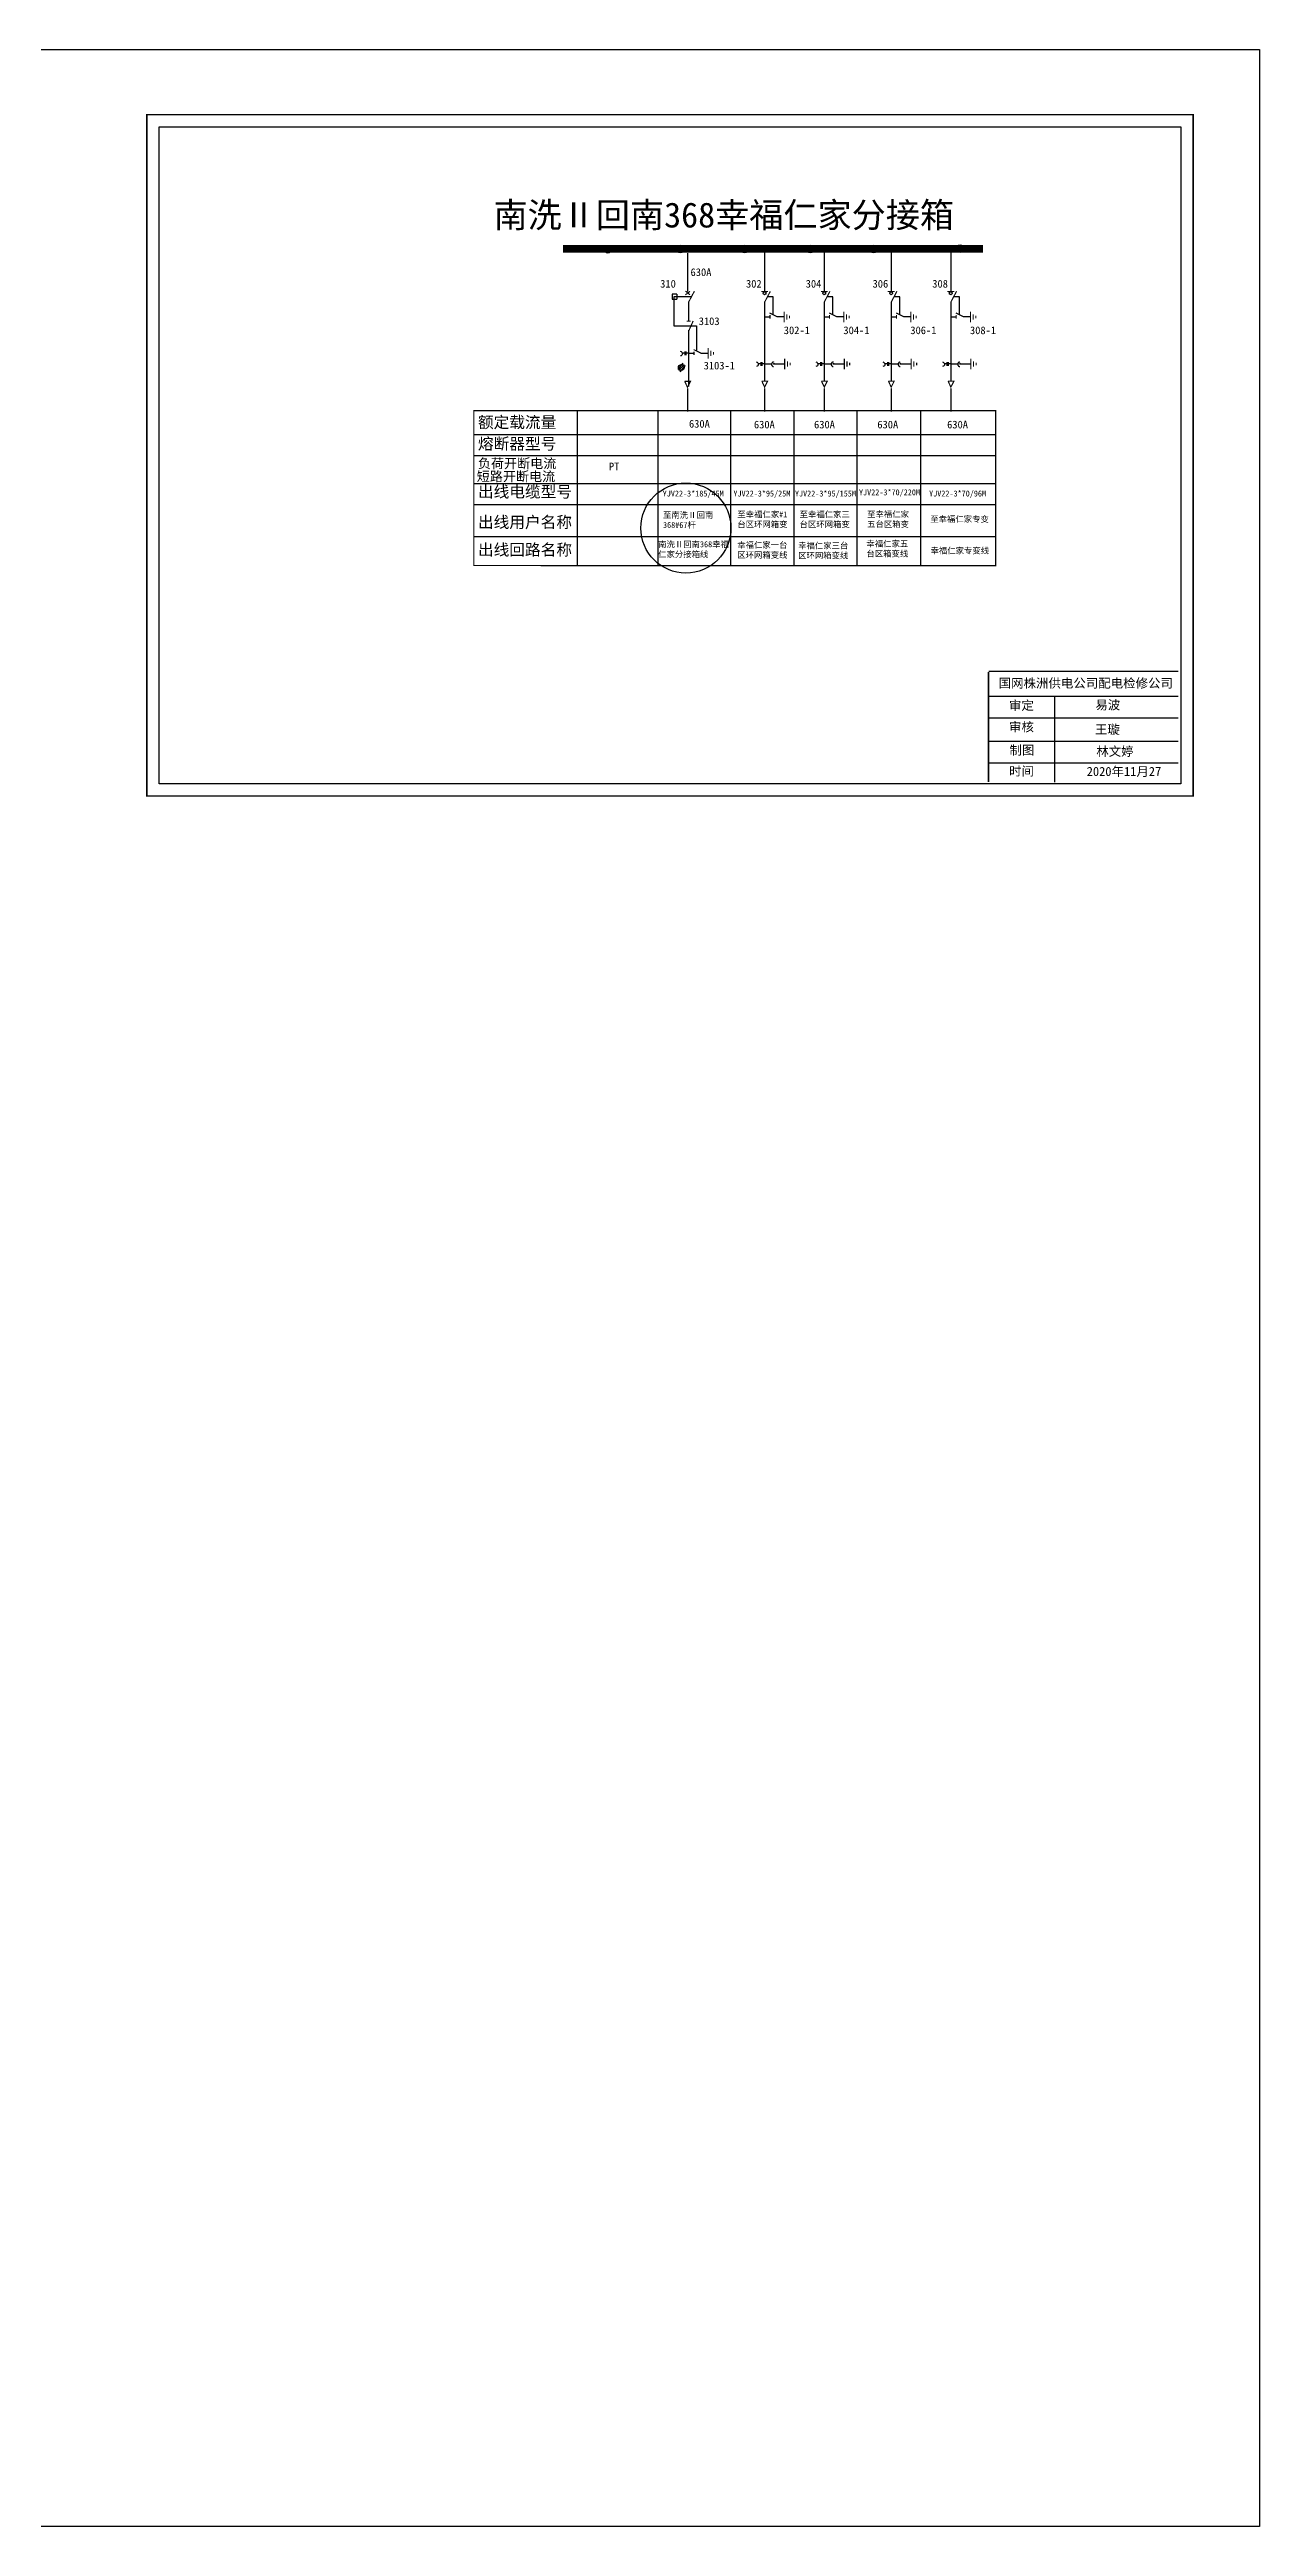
# Model space of a CAD drawing. Extents: x -194 to 226, y -192 to 105.
# Drawn here: x 80.7 to 225.8, y -191.9 to 105.1 of the extents above; entities that cross this region are included whole.
import ezdxf

# ---------------------------------------------------------------- set-up
doc = ezdxf.new("R2010")
doc.units = 0
doc.header["$LTSCALE"] = 0.774411
doc.linetypes.add('ACAD_ISO02W100', pattern=[15, 12, -3])
doc.linetypes.add('CENTER', pattern=[50.8, 31.75, -6.35, 6.35, -6.35])
doc.layers.get('0').update_dxf_attribs({"linetype": 'CONTINUOUS'})
doc.styles.add('HZ', font='')
doc.styles.get("Standard").update_dxf_attribs({"font": '', "height": 2.5})
doc.styles.add('字体', font='', dxfattribs={"height": 2.5})
doc.styles.get('HZ').set_extended_font_data('楷体_GB2312')
doc.styles.get('Standard').set_extended_font_data('SimSun')
doc.styles.get('字体').set_extended_font_data('SimSun')

# ---------------------------------------------------------------- blocks, each defined once
blk = doc.blocks.new('JD')
for points in [[(-2, 0.2), (-2, -0.2), (2, 0.2), (2, -0.2)], [(1, -1.2), (1, -0.8), (-1, -1.2), (-1, -0.8)], [(-0.5, -1.8), (-0.5, -2.2), (0.5, -1.8), (0.5, -2.2)]]:
    blk.add_trace(points)

msp = doc.modelspace()

# ---------------------------------------------------------------- linework, layer by layer
at = {"color": 0}
msp.add_line((-194.22, 105.09), (225.78, 105.09), dxfattribs=at)
for p, q in [((225.78, 105.09), (225.78, -191.91)), ((157.18, 80.68), (157.18, 76.06)), ((166.43, 80.7), (166.43, 76.08)), ((173.58, 80.7), (173.58, 76.08)), ((181.61, 80.7), (181.61, 76.08)), ((188.76, 80.7), (188.76, 76.08)), ((155.36, 75.77), (155.36, 75.16)), ((155.36, 75.16), (155.91, 75.16)), ((155.91, 75.77), (155.91, 75.16)), ((157.32, 74.84), (157.32, 72.56)), ((166.43, 74.83), (166.43, 65.36)), ((173.58, 74.83), (173.58, 65.36)), ((181.61, 74.83), (181.61, 65.36)), ((188.76, 74.83), (188.76, 65.36)), ((157.32, 71.42), (157.32, 64.69)), ((166.43, 73.04), (167.07, 73.04)), ((167.9, 73.06), (168.76, 73.06)), ((173.58, 73.04), (174.22, 73.04)), ((175.05, 73.06), (175.92, 73.06)), ((181.61, 73.04), (182.25, 73.04)), ((183.08, 73.06), (183.94, 73.06)), ((188.76, 73.04), (189.4, 73.04)), ((190.23, 73.06), (191.1, 73.06)), ((157.32, 68.66), (157.96, 68.66)), ((158.79, 68.67), (159.65, 68.67)), ((156.63, 67.47), (156.02, 66.74)), ((156.77, 67.33), (156.16, 66.6)), ((156.89, 67.18), (156.28, 66.45)), ((167.6, 67.4), (168.82, 67.4)), ((174.76, 67.4), (175.98, 67.4)), ((182.78, 67.4), (184, 67.4)), ((189.94, 67.4), (191.16, 67.4)), ((143.96, 61.69), (143.96, 43.2)), ((153.62, 61.69), (153.62, 43.2)), ((162.36, 61.69), (162.36, 43.2)), ((169.92, 61.69), (169.92, 43.19)), ((177.49, 61.69), (177.49, 43.19)), ((185.11, 61.69), (185.11, 43.19)), ((131.6, 58.91), (194.16, 58.91)), ((131.6, 56.39), (194.16, 56.39)), ((131.6, 53.05), (194.16, 53.05)), ((131.6, 50.52), (194.16, 50.52)), ((131.6, 46.69), (194.16, 46.69)), ((225.78, -191.91), (-194.22, -191.91))]:
    msp.add_line(p, q)
at = {"linetype": 'Continuous'}
msp.add_line((155.33, 75.79), (155.92, 75.79), dxfattribs=at)
at = {"linetype": 'ACAD_ISO02W100'}
for p, q in [((157.59, 75.45), (155.53, 75.45)), ((155.53, 75.45), (155.53, 71.95)), ((155.53, 71.95), (158.25, 71.95)), ((158.25, 71.95), (158.25, 69.05)), ((166.49, 67.38), (167.25, 67.38)), ((173.64, 67.38), (174.4, 67.38)), ((181.67, 67.38), (182.43, 67.38)), ((188.82, 67.38), (189.59, 67.38))]:
    msp.add_line(p, q, dxfattribs=at)
at = {"linetype": 'CENTER'}
for p, q in [((157.18, 64.44), (157.18, 61.67)), ((166.43, 64.46), (166.43, 61.69)), ((173.59, 64.46), (173.59, 61.69)), ((181.61, 64.46), (181.61, 61.69)), ((188.77, 64.46), (188.77, 61.69))]:
    msp.add_line(p, q, dxfattribs=at)
at = {"color": 0, "linetype": 'Continuous'}
for p, q in [((193.29, 27.55, 0.01), (216.04, 27.55, 0.01)), ((201.19, 27.55, 0.01), (201.19, 17.22, 0.01)), ((193.29, 24.96, 0.01), (216.04, 24.96, 0.01)), ((193.29, 22.14, 0.01), (216.04, 22.14, 0.01)), ((193.29, 19.54, 0.01), (216.04, 19.54, 0.01))]:
    msp.add_line(p, q, dxfattribs=at)
at = {"color": 0, "linetype": 'Continuous', "const_width": 0.182, "elevation": 0.01}
msp.add_lwpolyline([(92.35, 97.28), (217.83, 97.28), (217.83, 15.58), (92.35, 15.58)], close=True, dxfattribs=at)
at = {"color": 0, "linetype": 'Continuous', "elevation": 0.01}
msp.add_lwpolyline([(93.83, 95.8), (216.36, 95.8), (216.36, 17.05), (93.83, 17.05)], close=True, dxfattribs=at)
for points, const_width in [([(142.24, 81.2), (192.63, 81.2)], 0.92), ([(156.93, 75.67), (157.49, 76.09)], 0.138), ([(156.94, 76.13), (157.48, 75.68)], 0.138), ([(157.32, 74.8), (158.01, 76.11)], 0.138), ([(166.02, 76.07), (166.84, 76.07)], 0.138), ([(166.43, 74.79), (167.12, 76.1)], 0.138), ([(173.18, 76.07), (173.99, 76.07)], 0.138), ([(173.58, 74.79), (174.27, 76.1)], 0.138), ([(181.2, 76.07), (182.02, 76.07)], 0.138), ([(181.61, 74.79), (182.3, 76.1)], 0.138), ([(188.36, 76.07), (189.17, 76.07)], 0.138), ([(188.76, 74.79), (189.45, 76.1)], 0.138), ([(157.07, 72.52), (157.58, 72.52)], 0.138), ([(157.29, 71.25), (157.87, 72.55)], 0.138), ([(167.03, 73.5), (167.95, 73.04)], 0.138), ([(167.07, 73.25), (167.07, 72.83)], 0.138), ([(174.18, 73.5), (175.1, 73.04)], 0.138), ([(174.22, 73.25), (174.22, 72.83)], 0.138), ([(182.21, 73.5), (183.13, 73.04)], 0.138), ([(182.25, 73.25), (182.25, 72.83)], 0.138), ([(189.37, 73.5), (190.29, 73.04)], 0.138), ([(189.4, 73.25), (189.4, 72.83)], 0.138), ([(157.92, 69.11), (158.84, 68.66)], 0.138), ([(157.96, 68.87), (157.96, 68.44)], 0.138), ([(156.84, 65.3), (157.54, 65.3), (157.18, 64.59), (156.85, 65.31)], 0.138), ([(166.09, 65.32), (166.79, 65.32), (166.43, 64.61), (166.1, 65.33)], 0.138), ([(173.24, 65.32), (173.95, 65.32), (173.59, 64.61), (173.25, 65.33)], 0.138), ([(181.27, 65.32), (181.97, 65.32), (181.61, 64.61), (181.28, 65.33)], 0.138), ([(188.43, 65.32), (189.13, 65.32), (188.77, 64.61), (188.43, 65.33)], 0.138)]:
    msp.add_lwpolyline(points, dxfattribs=dict(const_width=const_width))
at = {"linetype": 'ACAD_ISO02W100'}
for points in [[(167.45, 73.29), (167.45, 75.43), (166.8, 75.43)], [(174.61, 73.29), (174.61, 75.43), (173.96, 75.43)], [(182.63, 73.29), (182.63, 75.43), (181.98, 75.43)], [(189.79, 73.29), (189.79, 75.43), (189.14, 75.43)]]:
    msp.add_lwpolyline(points, dxfattribs=at)
for points in [[(156.32, 68.9, -0.877934), (156.33, 68.34)], [(165.43, 67.62, -0.877934), (165.44, 67.07)], [(172.58, 67.62, -0.877934), (172.59, 67.07)], [(180.61, 67.62, -0.877934), (180.62, 67.07)], [(187.76, 67.62, -0.877934), (187.77, 67.07)]]:
    msp.add_lwpolyline(points, format="xyb")
for points in [[(156.86, 68.66), (156.56, 68.66)], [(156.86, 68.86), (156.86, 68.44)], [(156.98, 68.86), (156.98, 68.44)], [(157.32, 68.66), (156.98, 68.66)], [(165.97, 67.39), (165.67, 67.39)], [(165.97, 67.58), (165.97, 67.16)], [(166.09, 67.58), (166.09, 67.16)], [(166.43, 67.39), (166.09, 67.39)], [(173.12, 67.39), (172.83, 67.39)], [(173.12, 67.58), (173.12, 67.16)], [(173.25, 67.58), (173.25, 67.16)], [(173.58, 67.39), (173.25, 67.39)], [(181.15, 67.39), (180.86, 67.39)], [(181.15, 67.58), (181.15, 67.16)], [(181.27, 67.58), (181.27, 67.16)], [(181.61, 67.39), (181.27, 67.39)], [(188.3, 67.39), (188.01, 67.39)], [(188.3, 67.58), (188.3, 67.16)], [(188.43, 67.58), (188.43, 67.16)], [(188.76, 67.39), (188.43, 67.39)]]:
    msp.add_lwpolyline(points)
for points in [[(167.51, 67.62, 0.877934), (167.5, 67.07, 1.161384)], [(174.66, 67.62, 0.877934), (174.65, 67.07, 1.161384)], [(182.69, 67.62, 0.877934), (182.68, 67.07, 1.161384)], [(189.84, 67.62, 0.877934), (189.83, 67.07, 1.161384)]]:
    msp.add_lwpolyline(points, format="xyb", dxfattribs=at)
at = {"const_width": 0.138}
msp.add_lwpolyline([(131.57, 61.78), (194.15, 61.78), (194.15, 43.19), (131.56, 43.21)], close=True, dxfattribs=at)
at = {"color": 0, "linetype": 'Continuous', "const_width": 0.182, "elevation": 0.01}
msp.add_lwpolyline([(193.29, 30.45), (193.28, 17.26)], dxfattribs=at)
at = {"color": 0, "linetype": 'Continuous', "const_width": 0.182}
msp.add_lwpolyline([(193.29, 30.53), (216.04, 30.53)], dxfattribs=at)
for centre, radius in [((147.63, 81.14), 0.458), ((156.32, 81.16), 0.458), ((164.03, 81.16), 0.458), ((171.93, 81.16), 0.458), ((179.5, 81.16), 0.458), ((189.88, 81.21), 0.458), ((166.43, 75.87), 0.177), ((173.58, 75.87), 0.177), ((181.61, 75.87), 0.177), ((188.76, 75.87), 0.177), ((156.44, 66.96), 0.348)]:
    msp.add_circle(centre, radius)
at = {"linetype": 'ACAD_ISO02W100'}
for centre in [(167.56, 67.4), (174.71, 67.4), (182.74, 67.4), (189.89, 67.4)]:
    msp.add_circle(centre, 0.0446, dxfattribs=at)
at = {"color": 1, "linetype": 'Continuous'}
msp.add_circle((156.99, 47.71), 5.4, dxfattribs=at)

# ---------------------------------------------------------------- block references
at = {"xscale": 0.3218542386196646, "yscale": 0.3218542386196646, "zscale": 0.3218542386196749, "rotation": 90}
for p in [(168.78, 73.03), (175.93, 73.03), (183.96, 73.03), (191.11, 73.03), (159.67, 68.65), (168.84, 67.37), (175.99, 67.37), (184.02, 67.37), (191.17, 67.37)]:
    msp.add_blockref('JD', p, dxfattribs=at)

# ---------------------------------------------------------------- texts
for s, p in [('310', (153.91, 76.54)), ('630A', (157.55, 77.93)), ('302', (164.2, 76.54)), ('304', (171.36, 76.54)), ('306', (179.38, 76.54)), ('308', (186.54, 76.54)), ('3103', (158.53, 72.05)), ('302-1', (168.73, 70.96)), ('304-1', (175.88, 70.96)), ('306-1', (183.91, 70.96)), ('308-1', (191.06, 70.96)), ('3103-1', (159.12, 66.73)), ('630A', (157.36, 59.75)), ('630A', (165.15, 59.66)), ('630A', (172.36, 59.66)), ('630A', (179.95, 59.66)), ('630A', (188.32, 59.66)), ('PT', (147.76, 54.63))]:
    msp.add_text(s, height=0.92).set_placement(p)
at = {"style": 'HZ'}
for s, height, p in [('额定载流量', 1.379, (132.05, 59.71)), ('熔断器型号', 1.379, (132.05, 57.13)), ('短路开断电流', 1.149, (131.91, 53.33)), ('负荷开断电流', 1.149, (132.05, 54.89)), ('出线电缆型号', 1.379, (132.05, 51.38)), ('出线用户名称', 1.379, (132.05, 47.73)), ('出线回路名称', 1.379, (132.05, 44.42))]:
    msp.add_text(s, height=height, dxfattribs=at).set_placement(p)
at = {"color": 0, "linetype": 'Continuous', "attachment_point": 1, "style": '字体'}
for s, insert, char_height, width in [('南洗Ⅱ回南368幸福仁家分接箱', (133.92, 86.75), 3, 90.5642), ('\\f\uffbfﾬￌﾣﾤ_GB2312|b0|i0|c134|p49;审定', (195.74, 26.99, 0.01), 1.0944, 8.5588), ('\\f\uffbfﾬￌﾣﾤ_GB2312|b0|i0|c134|p49;审核', (195.74, 24.41, 0.01), 1.0944, 8.5588), ('\\f\uffbfﾬￌﾣﾤ_GB2312|b0|i0|c134|p49;制图', (195.8, 21.63, 0.01), 1.0944, 8.5588), ('林文婷', (206.21, 21.48, 0.01), 1.094, 8.5588), ('\\f\uffbfﾬￌﾣﾤ_GB2312|b0|i0|c134|p49;时间', (195.74, 19.12, 0.01), 1.0944, 8.5588)]:
    msp.add_mtext(s, dxfattribs=dict(at, insert=insert, char_height=char_height, width=width))
at = {"linetype": 'Continuous', "char_height": 0.717, "attachment_point": 1, "style": 'HZ'}
for s, insert, width in [('YJV22-3*185/45M', (154.21, 52.21), 7.5463), ('YJV22-3*95/25M', (162.69, 52.21), 7.5463), ('YJV22-3*95/155M', (170.07, 52.21), 7.5463), ('YJV22-3*70/220M', (177.75, 52.35), 7.5463), ('YJV22-3*70/96M', (186.16, 52.21), 7.5463), ('{\\fSimSun|b0|i0|c134|p2;至\\C0;南洗Ⅱ回南368#67杆}', (154.25, 49.63), 7.5463), ('至幸福仁家#1台区环网箱变', (163.16, 49.71), 6.2327), ('至幸福仁家三台区环网箱变', (170.63, 49.71), 6.2327), ('至幸福仁家五台区箱变', (178.73, 49.73), 5.2104), ('至幸福仁家专变', (186.3, 49.14), 7.1038), ('{\\fSimSun|b0|i0|c134|p2;\\C0;南洗Ⅱ回南368\\C256;幸福仁家分接箱线}', (153.66, 46.12), 8.9729), ('幸福仁家一台区环网箱变线', (163.15, 46.03), 6.2327), ('幸福仁家三台区环网箱变线', (170.45, 45.97), 6.2327), ('幸福仁家五台区箱变线', (178.64, 46.19), 5.2104), ('幸福仁家专变线', (186.33, 45.36), 7.1038)]:
    msp.add_mtext(s, dxfattribs=dict(at, insert=insert, width=width))
at = {"color": 7, "linetype": 'Continuous', "true_color": 0xffffff, "attachment_point": 1, "style": '字体'}
for s, insert, char_height, width in [('国网{\\C7;株洲}供电公司配电检修公司', (194.5, 29.66), 1.0944, 29.9201), ('易波', (206.1, 27.05, 0.01), 1.094, 8.5588), ('王璇', (206.05, 24.12, 0.01), 1.094, 8.5588), ('2020年11月27', (205.06, 19.07, 0.01), 1.094, 16.0081)]:
    msp.add_mtext(s, dxfattribs=dict(at, insert=insert, char_height=char_height, width=width))

doc.saveas('drawing.dxf')
